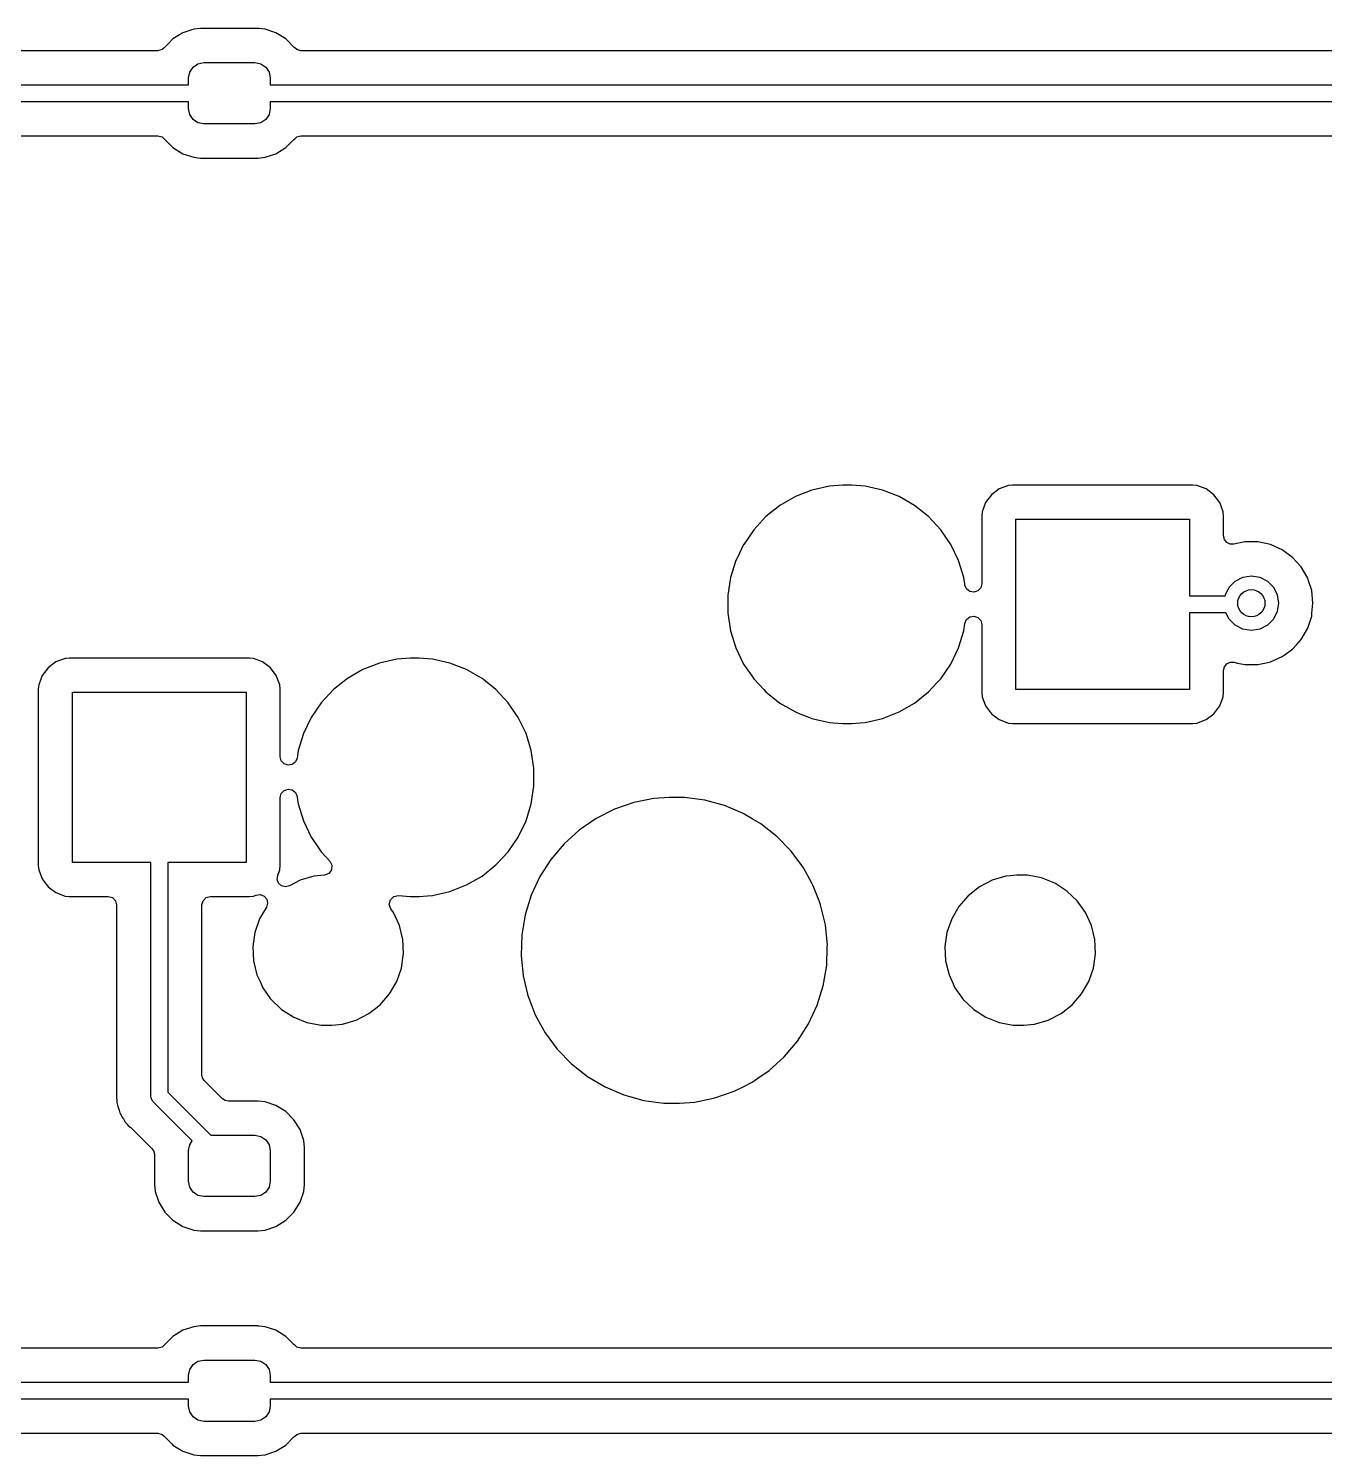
# Model space of a CAD drawing. Extents: x 30 to 259, y -142 to -25.
# Drawn here: x 201.26 to 220.28, y -80.04 to -59.09 of the extents above; entities that cross this region are included whole.
import ezdxf

# ---------------------------------------------------------------- set-up
doc = ezdxf.new("R2010")
doc.units = 0
doc.layers.add('BLACK', color=7, linetype='CONTINUOUS')

msp = doc.modelspace()

# ---------------------------------------------------------------- linework, layer by layer
at = {"layer": 'BLACK', "linetype": 'CONTINUOUS'}
for p, q in [((203.379, -59.2445), (203.314, -59.3096)), ((203.524, -59.1555), (203.379, -59.2445)), ((203.685, -59.1021), (203.524, -59.1555)), ((203.784, -59.092), (203.685, -59.1021)), ((204.631, -59.092), (203.784, -59.092)), ((204.641, -59.093), (204.631, -59.092)), ((204.73, -59.1021), (204.641, -59.093)), ((204.891, -59.1555), (204.73, -59.1021)), ((205.036, -59.2445), (204.891, -59.1555)), ((205.155, -59.3645), (205.036, -59.2445)), ((205.036, -59.2445), (205.036, -59.2445)), ((205.036, -59.2445), (205.036, -59.2445)), ((203.158, -59.417), (186.207, -59.417)), ((203.218, -59.4013), (203.158, -59.417)), ((203.248, -59.3731), (203.218, -59.4013)), ((203.249, -59.3747), (203.248, -59.3731)), ((203.26, -59.3645), (203.249, -59.3747)), ((203.314, -59.3096), (203.26, -59.3645)), ((203.26, -59.3645), (203.26, -59.3645)), ((205.166, -59.3747), (205.155, -59.3645)), ((205.155, -59.3645), (205.155, -59.3645)), ((205.167, -59.3731), (205.166, -59.3747)), ((205.197, -59.4013), (205.167, -59.3731)), ((205.257, -59.417), (205.197, -59.4013)), ((222.208, -59.417), (205.257, -59.417)), ((203.625, -59.7314), (203.673, -59.6584)), ((203.673, -59.6584), (203.746, -59.6096)), ((203.746, -59.6096), (203.832, -59.5925)), ((203.832, -59.5925), (204.582, -59.5925)), ((204.582, -59.5925), (204.669, -59.6096)), ((204.669, -59.6096), (204.742, -59.6584)), ((204.742, -59.6584), (204.79, -59.7314)), ((185.757, -59.9175), (203.607, -59.9175)), ((203.607, -59.8175), (203.625, -59.7314)), ((203.607, -59.9175), (203.607, -59.8175)), ((204.79, -59.7314), (204.808, -59.8175)), ((204.808, -59.8175), (204.808, -59.9175)), ((204.808, -59.9175), (222.657, -59.9175)), ((203.607, -60.1675), (185.757, -60.1675)), ((203.607, -60.2675), (203.607, -60.1675)), ((203.625, -60.3536), (203.607, -60.2675)), ((204.808, -60.2675), (204.79, -60.3536)), ((222.657, -60.1675), (204.808, -60.1675)), ((204.808, -60.1675), (204.808, -60.2675)), ((203.673, -60.4266), (203.625, -60.3536)), ((203.746, -60.4754), (203.673, -60.4266)), ((203.832, -60.4925), (203.746, -60.4754)), ((204.582, -60.4925), (203.832, -60.4925)), ((204.669, -60.4754), (204.582, -60.4925)), ((204.742, -60.4266), (204.669, -60.4754)), ((204.79, -60.3536), (204.742, -60.4266)), ((186.207, -60.668), (203.158, -60.668)), ((203.158, -60.668), (203.218, -60.6837)), ((203.218, -60.6837), (203.248, -60.7118)), ((203.248, -60.7118), (203.249, -60.7103)), ((203.249, -60.7103), (203.26, -60.7205)), ((203.26, -60.7205), (203.26, -60.7205)), ((203.26, -60.7205), (203.366, -60.8267)), ((205.036, -60.8405), (205.155, -60.7205)), ((205.155, -60.7205), (205.166, -60.7103)), ((205.155, -60.7205), (205.155, -60.7205)), ((205.166, -60.7103), (205.167, -60.7118)), ((205.167, -60.7118), (205.197, -60.6837)), ((205.197, -60.6837), (205.257, -60.668)), ((205.257, -60.668), (222.208, -60.668)), ((203.366, -60.8267), (203.379, -60.8405)), ((203.379, -60.8405), (203.524, -60.9295)), ((203.524, -60.9295), (203.524, -60.9295)), ((203.524, -60.9295), (203.524, -60.9295)), ((203.524, -60.9295), (203.685, -60.9828)), ((204.73, -60.9828), (204.891, -60.9295)), ((204.891, -60.9295), (205.036, -60.8405)), ((203.685, -60.9828), (203.784, -60.993)), ((203.784, -60.993), (204.631, -60.993)), ((204.631, -60.993), (204.73, -60.9828)), ((212.516, -65.9634), (212.289, -66.0946)), ((212.76, -65.8676), (212.516, -65.9634)), ((213.016, -65.8092), (212.76, -65.8676)), ((213.212, -65.7945), (213.016, -65.8092)), ((213.343, -65.7945), (213.212, -65.7945)), ((213.212, -65.7945), (213.212, -65.7945)), ((213.539, -65.8092), (213.343, -65.7945)), ((213.343, -65.7945), (213.343, -65.7945)), ((213.795, -65.8676), (213.539, -65.8092)), ((214.039, -65.9634), (213.795, -65.8676)), ((214.266, -66.0946), (214.039, -65.9634)), ((215.395, -65.9375), (215.309, -66.0527)), ((215.51, -65.8512), (215.395, -65.9375)), ((215.645, -65.8009), (215.51, -65.8512)), ((215.705, -65.7945), (215.645, -65.8009)), ((218.35, -65.7945), (215.705, -65.7945)), ((218.41, -65.8009), (218.35, -65.7945)), ((218.35, -65.7945), (218.35, -65.7945)), ((218.545, -65.8512), (218.41, -65.8009)), ((218.66, -65.9375), (218.545, -65.8512)), ((218.746, -66.0527), (218.66, -65.9375)), ((212.289, -66.0946), (212.084, -66.2582)), ((214.471, -66.2582), (214.266, -66.0946)), ((214.266, -66.0946), (214.266, -66.0946)), ((215.258, -66.1875), (215.252, -66.2471)), ((215.309, -66.0527), (215.258, -66.1875)), ((218.797, -66.1875), (218.746, -66.0527)), ((218.798, -66.1995), (218.797, -66.1875)), ((218.803, -66.2471), (218.798, -66.1995)), ((212.084, -66.2582), (211.905, -66.4505)), ((214.65, -66.4505), (214.471, -66.2582)), ((214.471, -66.2582), (214.471, -66.2582)), ((214.471, -66.2582), (214.471, -66.2582)), ((215.252, -66.2471), (215.252, -67.2453)), ((215.752, -68.795), (215.752, -66.295)), ((215.752, -66.295), (218.302, -66.295)), ((218.302, -66.295), (218.302, -67.42)), ((218.803, -66.5428), (218.803, -66.2471)), ((211.855, -66.5238), (211.758, -66.6658)), ((211.905, -66.4505), (211.855, -66.5238)), ((214.798, -66.6673), (214.65, -66.4505)), ((214.65, -66.4505), (214.65, -66.4505)), ((214.65, -66.4505), (214.65, -66.4505)), ((218.815, -66.5961), (218.803, -66.5428)), ((218.849, -66.6391), (218.815, -66.5961)), ((211.757, -66.6673), (211.666, -66.8575)), ((211.758, -66.6658), (211.757, -66.6673)), ((214.912, -66.9037), (214.798, -66.6673)), ((218.898, -66.6633), (218.849, -66.6391)), ((218.953, -66.6641), (218.898, -66.6633)), ((219.115, -66.6295), (218.953, -66.6641)), ((219.305, -66.6295), (219.115, -66.6295)), ((219.115, -66.6295), (219.115, -66.6295)), ((219.49, -66.6689), (219.305, -66.6295)), ((219.305, -66.6295), (219.305, -66.6295)), ((219.663, -66.7458), (219.49, -66.6689)), ((219.816, -66.8571), (219.663, -66.7458)), ((211.643, -66.9037), (211.566, -67.1544)), ((211.666, -66.8575), (211.643, -66.9037)), ((214.989, -67.1544), (214.912, -66.9037)), ((219.943, -66.9978), (219.816, -66.8571)), ((220.037, -67.1617), (219.943, -66.9978)), ((211.566, -67.1544), (211.527, -67.4138)), ((215.003, -67.2453), (214.989, -67.1544)), ((215.005, -67.2638), (215.003, -67.2453)), ((215.252, -67.2453), (215.237, -67.3046)), ((218.886, -67.2949), (218.975, -67.2064)), ((218.975, -67.2064), (219.086, -67.1496)), ((219.086, -67.1496), (219.21, -67.13)), ((219.21, -67.13), (219.334, -67.1496)), ((219.334, -67.1496), (219.445, -67.2064)), ((219.445, -67.2064), (219.534, -67.2949)), ((220.05, -67.2017), (220.037, -67.1617)), ((220.096, -67.3417), (220.05, -67.2017)), ((211.527, -67.4138), (211.527, -67.6762)), ((215.029, -67.3202), (215.005, -67.2638)), ((215.077, -67.3583), (215.029, -67.3202)), ((215.137, -67.369), (215.077, -67.3583)), ((215.195, -67.3495), (215.137, -67.369)), ((215.237, -67.3046), (215.195, -67.3495)), ((218.302, -67.42), (218.827, -67.42)), ((218.827, -67.42), (218.83, -67.4064)), ((218.83, -67.4064), (218.886, -67.2949)), ((219.534, -67.2949), (219.59, -67.4064)), ((219.59, -67.4064), (219.61, -67.53)), ((220.115, -67.53), (220.096, -67.3417)), ((218.838, -67.67), (218.302, -67.67)), ((218.302, -67.67), (218.302, -68.795)), ((218.886, -67.7651), (218.838, -67.67)), ((219.59, -67.6536), (219.534, -67.7651)), ((219.61, -67.53), (219.59, -67.6536)), ((220.1, -67.6762), (220.115, -67.53)), ((211.527, -67.6762), (211.566, -67.9356)), ((214.989, -67.9356), (215.005, -67.8262)), ((215.005, -67.8262), (215.029, -67.7698)), ((215.029, -67.7698), (215.077, -67.7317)), ((215.077, -67.7317), (215.137, -67.721)), ((215.137, -67.721), (215.195, -67.7405)), ((215.195, -67.7405), (215.237, -67.7854)), ((215.237, -67.7854), (215.252, -67.8447)), ((215.252, -67.8447), (215.252, -68.8429)), ((218.975, -67.8536), (218.886, -67.7651)), ((219.086, -67.9104), (218.975, -67.8536)), ((219.445, -67.8536), (219.334, -67.9104)), ((219.534, -67.7651), (219.445, -67.8536)), ((220.037, -67.8983), (220.096, -67.7183)), ((220.096, -67.7183), (220.1, -67.6762)), ((211.566, -67.9356), (211.643, -68.1863)), ((214.912, -68.1863), (214.989, -67.9356)), ((219.21, -67.93), (219.086, -67.9104)), ((219.334, -67.9104), (219.21, -67.93)), ((219.873, -68.1396), (219.943, -68.0622)), ((219.943, -68.0622), (220.037, -67.8983)), ((211.643, -68.1863), (211.757, -68.4227)), ((214.798, -68.4227), (214.912, -68.1863)), ((219.663, -68.3142), (219.694, -68.2911)), ((219.694, -68.2911), (219.816, -68.2029)), ((219.816, -68.2029), (219.873, -68.1396)), ((201.545, -68.4775), (201.459, -68.5927)), ((201.66, -68.3912), (201.545, -68.4775)), ((201.795, -68.3409), (201.66, -68.3912)), ((201.855, -68.3345), (201.795, -68.3409)), ((204.5, -68.3345), (201.855, -68.3345)), ((204.56, -68.3409), (204.5, -68.3345)), ((204.5, -68.3345), (204.5, -68.3345)), ((204.695, -68.3912), (204.56, -68.3409)), ((204.81, -68.4775), (204.695, -68.3912)), ((204.896, -68.5927), (204.81, -68.4775)), ((206.166, -68.5034), (205.939, -68.6346)), ((206.41, -68.4076), (206.166, -68.5034)), ((206.666, -68.3492), (206.41, -68.4076)), ((206.862, -68.3345), (206.666, -68.3492)), ((206.993, -68.3345), (206.862, -68.3345)), ((206.862, -68.3345), (206.862, -68.3345)), ((207.189, -68.3492), (206.993, -68.3345)), ((206.993, -68.3345), (206.993, -68.3345)), ((207.445, -68.4076), (207.189, -68.3492)), ((207.689, -68.5034), (207.445, -68.4076)), ((207.916, -68.6346), (207.689, -68.5034)), ((211.757, -68.4227), (211.877, -68.5977)), ((214.65, -68.6395), (214.798, -68.4227)), ((218.803, -68.5172), (218.815, -68.4639)), ((218.815, -68.4639), (218.849, -68.4209)), ((218.849, -68.4209), (218.898, -68.3967)), ((218.898, -68.3967), (218.953, -68.3959)), ((218.953, -68.3959), (219.008, -68.4076)), ((219.008, -68.4076), (219.115, -68.4305)), ((219.115, -68.4305), (219.115, -68.4305)), ((219.115, -68.4305), (219.305, -68.4305)), ((219.305, -68.4305), (219.428, -68.4043)), ((219.305, -68.4305), (219.305, -68.4305)), ((219.428, -68.4043), (219.49, -68.3911)), ((219.49, -68.3911), (219.663, -68.3142)), ((201.459, -68.5927), (201.408, -68.7275)), ((204.947, -68.7275), (204.896, -68.5927)), ((205.939, -68.6346), (205.734, -68.7982)), ((207.968, -68.6755), (207.916, -68.6346)), ((208.121, -68.7982), (207.968, -68.6755)), ((211.877, -68.5977), (211.905, -68.6395)), ((211.905, -68.6395), (212.052, -68.7982)), ((214.471, -68.8318), (214.598, -68.6959)), ((214.598, -68.6959), (214.65, -68.6395)), ((214.65, -68.6395), (214.65, -68.6395)), ((214.65, -68.6395), (214.65, -68.6395)), ((218.803, -68.8429), (218.803, -68.5172)), ((201.408, -68.7275), (201.402, -68.7871)), ((201.402, -68.7871), (201.402, -71.3829)), ((201.903, -71.335), (201.903, -68.835)), ((201.903, -68.835), (204.452, -68.835)), ((204.452, -68.835), (204.452, -71.335)), ((204.953, -68.7871), (204.947, -68.7275)), ((204.953, -69.7853), (204.953, -68.7871)), ((204.953, -68.7871), (204.953, -68.7871)), ((205.734, -68.7982), (205.555, -68.9905)), ((208.3, -68.9905), (208.121, -68.7982)), ((208.121, -68.7982), (208.121, -68.7982)), ((208.121, -68.7982), (208.121, -68.7982)), ((212.052, -68.7982), (212.084, -68.8318)), ((212.084, -68.8318), (212.289, -68.9954)), ((214.266, -68.9954), (214.471, -68.8318)), ((215.252, -68.8429), (215.258, -68.9025)), ((215.258, -68.9025), (215.309, -69.0373)), ((218.302, -68.795), (215.752, -68.795)), ((218.746, -69.0373), (218.797, -68.9025)), ((218.797, -68.9025), (218.803, -68.8429)), ((205.555, -68.9905), (205.407, -69.2073)), ((208.448, -69.2073), (208.3, -68.9905)), ((208.3, -68.9905), (208.3, -68.9905)), ((208.3, -68.9905), (208.3, -68.9905)), ((212.289, -68.9954), (212.516, -69.1266)), ((212.516, -69.1266), (212.582, -69.1525)), ((213.795, -69.2224), (214.039, -69.1266)), ((214.039, -69.1266), (214.266, -68.9954)), ((215.309, -69.0373), (215.395, -69.1525)), ((218.66, -69.1525), (218.746, -69.0373)), ((205.407, -69.2073), (205.293, -69.4437)), ((208.562, -69.4437), (208.448, -69.2073)), ((212.582, -69.1525), (212.722, -69.2073)), ((212.722, -69.2073), (212.76, -69.2224)), ((212.76, -69.2224), (213.016, -69.2808)), ((213.016, -69.2808), (213.072, -69.285)), ((213.072, -69.285), (213.212, -69.2955)), ((213.212, -69.2955), (213.212, -69.2955)), ((213.212, -69.2955), (213.343, -69.2955)), ((213.343, -69.2955), (213.466, -69.2863)), ((213.343, -69.2955), (213.343, -69.2955)), ((213.466, -69.2863), (213.539, -69.2808)), ((213.539, -69.2808), (213.795, -69.2224)), ((215.395, -69.1525), (215.51, -69.2388)), ((215.51, -69.2388), (215.645, -69.2891)), ((215.645, -69.2891), (215.705, -69.2955)), ((215.705, -69.2955), (218.35, -69.2955)), ((218.35, -69.2955), (218.41, -69.2891)), ((218.41, -69.2891), (218.545, -69.2388)), ((218.545, -69.2388), (218.66, -69.1525)), ((205.293, -69.4437), (205.216, -69.6944)), ((208.639, -69.6944), (208.562, -69.4437)), ((205.216, -69.6944), (205.2, -69.8038)), ((208.678, -69.9538), (208.639, -69.6944)), ((204.968, -69.8446), (204.953, -69.7853)), ((205.01, -69.8895), (204.968, -69.8446)), ((205.068, -69.909), (205.01, -69.8895)), ((205.128, -69.8983), (205.068, -69.909)), ((205.176, -69.8602), (205.128, -69.8983)), ((205.2, -69.8038), (205.176, -69.8602)), ((208.678, -70.2162), (208.678, -69.9538)), ((204.953, -70.3847), (204.968, -70.3254)), ((204.953, -71.3829), (204.953, -70.3847)), ((204.968, -70.3254), (205.01, -70.2805)), ((205.01, -70.2805), (205.068, -70.261)), ((205.068, -70.261), (205.128, -70.2717)), ((205.128, -70.2717), (205.176, -70.3098)), ((205.176, -70.3098), (205.2, -70.3662)), ((205.2, -70.3662), (205.208, -70.4207)), ((208.639, -70.4756), (208.678, -70.2162)), ((210.662, -70.3806), (210.438, -70.3956)), ((210.888, -70.3806), (210.662, -70.3806)), ((210.662, -70.3806), (210.662, -70.3806)), ((211.186, -70.4207), (210.888, -70.3806)), ((205.208, -70.4207), (205.216, -70.4756)), ((205.216, -70.4756), (205.293, -70.7263)), ((208.562, -70.7263), (208.639, -70.4756)), ((209.859, -70.5541), (209.591, -70.6896)), ((210.143, -70.4555), (209.859, -70.5541)), ((210.438, -70.3956), (210.143, -70.4555)), ((211.475, -70.5), (211.186, -70.4207)), ((211.186, -70.4207), (211.186, -70.4207)), ((211.186, -70.4207), (211.186, -70.4207)), ((211.571, -70.5406), (211.475, -70.5)), ((211.752, -70.6173), (211.571, -70.5406)), ((205.293, -70.7263), (205.407, -70.9627)), ((208.448, -70.9627), (208.562, -70.7263)), ((209.591, -70.6896), (209.343, -70.8597)), ((211.881, -70.6939), (211.752, -70.6173)), ((212.011, -70.7705), (211.881, -70.6939)), ((212.246, -70.9567), (212.011, -70.7705)), ((212.011, -70.7705), (212.011, -70.7705)), ((212.011, -70.7705), (212.011, -70.7705)), ((205.407, -70.9627), (205.474, -71.0612)), ((208.3, -71.1795), (208.448, -70.9627)), ((209.343, -70.8597), (209.121, -71.0612)), ((212.455, -71.1727), (212.246, -70.9567)), ((205.474, -71.0612), (205.555, -71.1795)), ((205.555, -71.1795), (205.634, -71.2646)), ((208.221, -71.2648), (208.3, -71.1795)), ((208.3, -71.1795), (208.3, -71.1795)), ((208.3, -71.1795), (208.3, -71.1795)), ((209.121, -71.0612), (208.927, -71.2907)), ((212.61, -71.3829), (212.455, -71.1727)), ((201.402, -71.3829), (201.408, -71.4425)), ((201.408, -71.4425), (201.409, -71.4445)), ((203.052, -71.335), (201.903, -71.335)), ((203.052, -74.7625), (203.052, -71.335)), ((204.452, -71.335), (203.302, -71.335)), ((203.302, -71.335), (203.302, -74.7107)), ((204.916, -71.5256), (204.947, -71.4425)), ((204.947, -71.4425), (204.953, -71.3829)), ((205.634, -71.2646), (205.682, -71.316)), ((205.682, -71.316), (205.713, -71.3767)), ((205.713, -71.3767), (205.707, -71.4445)), ((207.916, -71.5354), (208.121, -71.3718)), ((208.121, -71.3718), (208.221, -71.2648)), ((208.927, -71.2907), (208.765, -71.544)), ((212.634, -71.4146), (212.61, -71.3829)), ((212.757, -71.6394), (212.634, -71.4146)), ((201.409, -71.4445), (201.459, -71.5773)), ((201.459, -71.5773), (201.545, -71.6925)), ((204.909, -71.5842), (204.916, -71.5256)), ((204.93, -71.6394), (204.909, -71.5842)), ((204.974, -71.6786), (204.93, -71.6394)), ((205.246, -71.5978), (205.089, -71.6791)), ((205.448, -71.5386), (205.246, -71.5978)), ((205.603, -71.5238), (205.448, -71.5386)), ((205.666, -71.499), (205.603, -71.5238)), ((205.707, -71.4445), (205.666, -71.499)), ((207.689, -71.6666), (207.916, -71.5354)), ((208.765, -71.544), (208.638, -71.8165)), ((212.778, -71.6781), (212.757, -71.6394)), ((215.406, -71.5978), (215.219, -71.6942)), ((215.608, -71.5386), (215.406, -71.5978)), ((215.678, -71.5319), (215.608, -71.5386)), ((215.765, -71.5236), (215.678, -71.5319)), ((215.923, -71.5236), (215.765, -71.5236)), ((216.129, -71.5634), (215.923, -71.5236)), ((215.923, -71.5236), (215.923, -71.5236)), ((216.152, -71.5723), (216.129, -71.5634)), ((216.129, -71.5634), (216.129, -71.5634)), ((216.129, -71.5634), (216.129, -71.5634)), ((216.324, -71.6416), (216.152, -71.5723)), ((216.501, -71.7553), (216.324, -71.6416)), ((201.545, -71.6925), (201.66, -71.7788)), ((201.66, -71.7788), (201.795, -71.8291)), ((201.795, -71.8291), (201.855, -71.8355)), ((201.855, -71.8355), (202.428, -71.8355)), ((202.428, -71.8355), (202.49, -71.8521)), ((202.49, -71.8521), (202.535, -71.8975)), ((203.82, -71.8975), (203.865, -71.8521)), ((203.865, -71.8521), (203.927, -71.8355)), ((203.927, -71.8355), (204.5, -71.8355)), ((204.5, -71.8355), (204.56, -71.8291)), ((204.5, -71.8355), (204.5, -71.8355)), ((204.56, -71.8291), (204.6, -71.814)), ((204.6, -71.814), (204.66, -71.8073)), ((204.66, -71.8073), (204.716, -71.8296)), ((204.716, -71.8296), (204.755, -71.8755)), ((205.031, -71.6929), (204.974, -71.6786)), ((205.089, -71.6791), (205.031, -71.6929)), ((206.57, -71.8852), (206.62, -71.8368)), ((206.62, -71.8368), (206.688, -71.8224)), ((206.688, -71.8224), (206.862, -71.8355)), ((206.862, -71.8355), (206.862, -71.8355)), ((206.862, -71.8355), (206.993, -71.8355)), ((206.993, -71.8355), (207.116, -71.8263)), ((206.993, -71.8355), (206.993, -71.8355)), ((207.116, -71.8263), (207.189, -71.8208)), ((207.189, -71.8208), (207.445, -71.7624)), ((207.445, -71.7624), (207.689, -71.6666)), ((208.638, -71.8165), (208.549, -72.1035)), ((212.864, -71.9005), (212.778, -71.6781)), ((215.054, -71.8243), (214.916, -71.9832)), ((215.219, -71.6942), (215.054, -71.8243)), ((216.654, -71.9005), (216.501, -71.7553)), ((216.501, -71.7553), (216.501, -71.7553)), ((216.501, -71.7553), (216.501, -71.7553)), ((202.535, -71.8975), (202.552, -71.9595)), ((202.552, -71.9595), (202.552, -74.6798)), ((203.803, -71.9595), (203.82, -71.8975)), ((203.803, -74.452), (203.803, -71.9595)), ((204.751, -71.9922), (204.651, -72.1654)), ((204.768, -71.9344), (204.751, -71.9922)), ((204.755, -71.8755), (204.768, -71.9344)), ((206.555, -71.9526), (206.57, -71.8852)), ((206.577, -72.018), (206.555, -71.9526)), ((206.616, -72.0718), (206.577, -72.018)), ((212.886, -71.9586), (212.864, -71.9005)), ((212.956, -72.2509), (212.886, -71.9586)), ((214.916, -71.9832), (214.811, -72.1654)), ((216.776, -72.0718), (216.654, -71.9005)), ((216.654, -71.9005), (216.654, -71.9005)), ((204.651, -72.1654), (204.582, -72.3642)), ((206.703, -72.2631), (206.616, -72.0718)), ((206.616, -72.0718), (206.616, -72.0718)), ((206.616, -72.0718), (206.616, -72.0718)), ((206.753, -72.4675), (206.703, -72.2631)), ((208.549, -72.1035), (208.499, -72.3998)), ((212.986, -72.5498), (212.956, -72.2509)), ((214.811, -72.1654), (214.742, -72.3642)), ((216.863, -72.2631), (216.776, -72.0718)), ((216.776, -72.0718), (216.776, -72.0718)), ((216.776, -72.0718), (216.776, -72.0718)), ((216.913, -72.4675), (216.863, -72.2631)), ((204.582, -72.3642), (204.552, -72.5724)), ((206.763, -72.6776), (206.753, -72.4675)), ((208.499, -72.3998), (208.489, -72.7002)), ((214.742, -72.3642), (214.712, -72.5724)), ((216.923, -72.6776), (216.913, -72.4675)), ((204.552, -72.5724), (204.552, -72.5724)), ((204.552, -72.5724), (204.562, -72.7825)), ((206.759, -72.7002), (206.763, -72.6776)), ((212.976, -72.8502), (212.985, -72.5724)), ((212.985, -72.5724), (212.986, -72.5498)), ((214.712, -72.5724), (214.722, -72.7825)), ((214.712, -72.5724), (214.712, -72.5724)), ((216.893, -72.8858), (216.923, -72.6776)), ((204.562, -72.7825), (204.612, -72.9869)), ((206.664, -73.0846), (206.733, -72.8858)), ((206.733, -72.8858), (206.759, -72.7002)), ((208.489, -72.7002), (208.519, -72.9991)), ((212.926, -73.1465), (212.976, -72.8502)), ((214.722, -72.7825), (214.772, -72.9869)), ((216.824, -73.0846), (216.893, -72.8858)), ((204.612, -72.9869), (204.657, -73.0846)), ((204.657, -73.0846), (204.699, -73.1782)), ((206.559, -73.2668), (206.664, -73.0846)), ((208.519, -72.9991), (208.589, -73.2914)), ((214.772, -72.9869), (214.817, -73.0846)), ((214.817, -73.0846), (214.859, -73.1782)), ((216.719, -73.2668), (216.824, -73.0846)), ((204.699, -73.1782), (204.808, -73.3312)), ((206.421, -73.4257), (206.559, -73.2668)), ((208.589, -73.2914), (208.697, -73.5719)), ((212.837, -73.4335), (212.926, -73.1465)), ((214.859, -73.1782), (214.968, -73.3312)), ((216.581, -73.4257), (216.719, -73.2668)), ((204.808, -73.3312), (204.821, -73.3495)), ((204.821, -73.3495), (204.974, -73.4947)), ((204.974, -73.4947), (204.974, -73.4947)), ((204.974, -73.4947), (204.974, -73.4947)), ((204.974, -73.4947), (205.151, -73.6084)), ((206.256, -73.5558), (206.421, -73.4257)), ((212.71, -73.706), (212.837, -73.4335)), ((214.968, -73.3312), (214.981, -73.3495)), ((214.981, -73.3495), (215.134, -73.4947)), ((215.134, -73.4947), (215.134, -73.4947)), ((215.134, -73.4947), (215.134, -73.4947)), ((215.134, -73.4947), (215.311, -73.6084)), ((216.416, -73.5558), (216.581, -73.4257)), ((205.151, -73.6084), (205.151, -73.6084)), ((205.151, -73.6084), (205.346, -73.6866)), ((205.346, -73.6866), (205.475, -73.7114)), ((205.475, -73.7114), (205.552, -73.7264)), ((205.552, -73.7264), (205.552, -73.7264)), ((205.552, -73.7264), (205.71, -73.7264)), ((205.71, -73.7264), (205.867, -73.7114)), ((205.71, -73.7264), (205.71, -73.7264)), ((205.867, -73.7114), (206.069, -73.6522)), ((206.069, -73.6522), (206.256, -73.5558)), ((208.697, -73.5719), (208.799, -73.7581)), ((212.548, -73.9593), (212.71, -73.706)), ((215.311, -73.6084), (215.311, -73.6084)), ((215.311, -73.6084), (215.506, -73.6866)), ((215.506, -73.6866), (215.635, -73.7114)), ((215.635, -73.7114), (215.712, -73.7264)), ((215.712, -73.7264), (215.712, -73.7264)), ((215.712, -73.7264), (215.87, -73.7264)), ((215.87, -73.7264), (216.027, -73.7114)), ((215.87, -73.7264), (215.87, -73.7264)), ((216.027, -73.7114), (216.229, -73.6522)), ((216.229, -73.6522), (216.416, -73.5558)), ((208.799, -73.7581), (208.841, -73.8354)), ((208.841, -73.8354), (209.02, -74.0773)), ((209.02, -74.0773), (209.229, -74.2933)), ((212.354, -74.1888), (212.548, -73.9593)), ((209.229, -74.2933), (209.464, -74.4795)), ((212.132, -74.3903), (212.354, -74.1888)), ((203.812, -74.4995), (203.803, -74.452)), ((203.839, -74.5397), (203.812, -74.4995)), ((204.105, -74.8057), (203.839, -74.5397)), ((209.464, -74.4795), (209.723, -74.6327)), ((211.75, -74.6282), (211.884, -74.5604)), ((211.884, -74.5604), (211.967, -74.5034)), ((211.967, -74.5034), (212.132, -74.3903)), ((202.552, -74.6798), (202.55, -74.7003)), ((202.55, -74.7003), (202.552, -74.7704)), ((202.552, -74.7704), (202.552, -74.7743)), ((202.552, -74.7743), (202.552, -74.8018)), ((203.061, -74.7922), (203.052, -74.7625)), ((203.068, -74.8224), (203.061, -74.7922)), ((203.302, -74.7107), (203.934, -75.3425)), ((209.723, -74.6327), (210, -74.75)), ((210, -74.75), (210, -74.75)), ((210, -74.75), (210, -74.75)), ((210, -74.75), (210.064, -74.7675)), ((210.064, -74.7675), (210.289, -74.8293)), ((211.111, -74.8394), (211.332, -74.7945)), ((211.332, -74.7945), (211.616, -74.6959)), ((211.616, -74.6959), (211.75, -74.6282)), ((202.552, -74.8018), (202.553, -74.8058)), ((202.553, -74.8058), (202.553, -74.8175)), ((202.553, -74.8175), (202.555, -74.8611)), ((202.555, -74.8611), (202.56, -74.8804)), ((202.56, -74.8804), (202.564, -74.8994)), ((202.564, -74.8994), (202.567, -74.9193)), ((202.567, -74.9193), (202.583, -74.9599)), ((202.583, -74.9599), (202.587, -74.971)), ((202.587, -74.971), (202.599, -75.0129)), ((203.072, -74.8275), (203.068, -74.8224)), ((203.072, -74.8301), (203.072, -74.8275)), ((203.076, -74.833), (203.072, -74.8301)), ((203.089, -74.8509), (203.076, -74.833)), ((203.663, -75.4245), (203.089, -74.8509)), ((204.145, -74.8326), (204.105, -74.8057)), ((204.193, -74.842), (204.145, -74.8326)), ((204.631, -74.842), (204.193, -74.842)), ((204.73, -74.8521), (204.631, -74.842)), ((204.891, -74.9055), (204.73, -74.8521)), ((205.036, -74.9945), (204.891, -74.9055)), ((205.155, -75.1145), (205.036, -74.9945)), ((210.289, -74.8293), (210.587, -74.8694)), ((210.587, -74.8694), (210.813, -74.8694)), ((210.813, -74.8694), (211.037, -74.8544)), ((210.813, -74.8694), (210.813, -74.8694)), ((211.037, -74.8544), (211.111, -74.8394)), ((202.599, -75.0129), (202.609, -75.0301)), ((202.609, -75.0301), (202.618, -75.0476)), ((202.618, -75.0476), (202.625, -75.0662)), ((202.625, -75.0662), (202.625, -75.0662)), ((202.625, -75.0662), (202.651, -75.1016)), ((202.651, -75.1016), (202.657, -75.1113)), ((202.657, -75.1113), (202.679, -75.1489)), ((202.679, -75.1489), (202.679, -75.1489)), ((202.679, -75.1489), (202.679, -75.1489)), ((202.679, -75.1489), (202.693, -75.1631)), ((202.693, -75.1631), (202.706, -75.1779)), ((202.706, -75.1779), (202.718, -75.1941)), ((202.718, -75.1941), (202.752, -75.2219)), ((205.245, -75.2588), (205.155, -75.1145)), ((202.752, -75.2219), (202.76, -75.2298)), ((202.76, -75.2298), (203.071, -75.5403)), ((203.934, -75.3425), (204.582, -75.3425)), ((204.582, -75.3425), (204.669, -75.3596)), ((204.669, -75.3596), (204.742, -75.4084)), ((204.742, -75.4084), (204.79, -75.4814)), ((205.298, -75.4198), (205.245, -75.2588)), ((205.245, -75.2588), (205.245, -75.2588)), ((205.245, -75.2588), (205.245, -75.2588)), ((205.308, -75.5192), (205.298, -75.4198)), ((203.071, -75.5403), (203.098, -75.5805)), ((203.098, -75.5805), (203.107, -75.628)), ((203.107, -75.628), (203.107, -76.0658)), ((203.607, -75.5675), (203.625, -75.4814)), ((203.607, -76.0175), (203.607, -75.5675)), ((203.625, -75.4814), (203.663, -75.4245)), ((204.79, -75.4814), (204.808, -75.5675)), ((204.808, -75.5675), (204.808, -76.0175)), ((205.308, -76.0658), (205.308, -75.5192)), ((203.625, -76.1036), (203.607, -76.0175)), ((204.808, -76.0175), (204.79, -76.1036)), ((203.107, -76.0658), (203.117, -76.1652)), ((203.117, -76.1652), (203.17, -76.3262)), ((203.673, -76.1766), (203.625, -76.1036)), ((203.746, -76.2254), (203.673, -76.1766)), ((203.832, -76.2425), (203.746, -76.2254)), ((204.582, -76.2425), (203.832, -76.2425)), ((204.669, -76.2254), (204.582, -76.2425)), ((204.742, -76.1766), (204.669, -76.2254)), ((204.79, -76.1036), (204.742, -76.1766)), ((205.245, -76.3262), (205.298, -76.1652)), ((205.298, -76.1652), (205.308, -76.0658)), ((203.17, -76.3262), (203.26, -76.4705)), ((203.26, -76.4705), (203.379, -76.5905)), ((205.036, -76.5905), (205.155, -76.4705)), ((205.155, -76.4705), (205.245, -76.3262)), ((203.379, -76.5905), (203.524, -76.6795)), ((203.524, -76.6795), (203.524, -76.6795)), ((203.524, -76.6795), (203.524, -76.6795)), ((203.524, -76.6795), (203.685, -76.7328)), ((204.73, -76.7328), (204.891, -76.6795)), ((204.891, -76.6795), (205.036, -76.5905)), ((203.685, -76.7328), (203.784, -76.743)), ((203.784, -76.743), (204.631, -76.743)), ((204.631, -76.743), (204.73, -76.7328)), ((203.784, -78.142), (203.685, -78.1521)), ((204.631, -78.142), (203.784, -78.142)), ((204.641, -78.143), (204.631, -78.142)), ((204.73, -78.1521), (204.641, -78.143)), ((203.379, -78.2945), (203.314, -78.3596)), ((203.524, -78.2055), (203.379, -78.2945)), ((203.685, -78.1521), (203.524, -78.2055)), ((204.891, -78.2055), (204.73, -78.1521)), ((205.036, -78.2945), (204.891, -78.2055)), ((205.155, -78.4145), (205.036, -78.2945)), ((205.036, -78.2945), (205.036, -78.2945)), ((205.036, -78.2945), (205.036, -78.2945)), ((203.158, -78.467), (186.207, -78.467)), ((203.218, -78.4513), (203.158, -78.467)), ((203.248, -78.4231), (203.218, -78.4513)), ((203.249, -78.4247), (203.248, -78.4231)), ((203.26, -78.4145), (203.249, -78.4247)), ((203.314, -78.3596), (203.26, -78.4145)), ((203.26, -78.4145), (203.26, -78.4145)), ((205.166, -78.4247), (205.155, -78.4145)), ((205.155, -78.4145), (205.155, -78.4145)), ((205.167, -78.4231), (205.166, -78.4247)), ((205.197, -78.4513), (205.167, -78.4231)), ((205.257, -78.467), (205.197, -78.4513)), ((222.208, -78.467), (205.257, -78.467)), ((203.625, -78.7814), (203.673, -78.7084)), ((203.673, -78.7084), (203.746, -78.6596)), ((203.746, -78.6596), (203.832, -78.6425)), ((203.832, -78.6425), (204.582, -78.6425)), ((204.582, -78.6425), (204.669, -78.6596)), ((204.669, -78.6596), (204.742, -78.7084)), ((204.742, -78.7084), (204.79, -78.7814)), ((185.757, -78.9675), (203.607, -78.9675)), ((203.607, -78.8675), (203.625, -78.7814)), ((203.607, -78.9675), (203.607, -78.8675)), ((204.79, -78.7814), (204.808, -78.8675)), ((204.808, -78.8675), (204.808, -78.9675)), ((204.808, -78.9675), (222.657, -78.9675)), ((203.607, -79.2175), (185.757, -79.2175)), ((203.607, -79.3175), (203.607, -79.2175)), ((203.625, -79.4036), (203.607, -79.3175)), ((203.673, -79.4766), (203.625, -79.4036)), ((204.79, -79.4036), (204.742, -79.4766)), ((204.808, -79.3175), (204.79, -79.4036)), ((222.657, -79.2175), (204.808, -79.2175)), ((204.808, -79.2175), (204.808, -79.3175)), ((203.746, -79.5254), (203.673, -79.4766)), ((203.832, -79.5425), (203.746, -79.5254)), ((204.582, -79.5425), (203.832, -79.5425)), ((204.669, -79.5254), (204.582, -79.5425)), ((204.742, -79.4766), (204.669, -79.5254)), ((186.207, -79.718), (203.158, -79.718)), ((203.158, -79.718), (203.218, -79.7337)), ((203.218, -79.7337), (203.248, -79.7618)), ((203.248, -79.7618), (203.249, -79.7603)), ((203.249, -79.7603), (203.26, -79.7705)), ((203.26, -79.7705), (203.26, -79.7705)), ((203.26, -79.7705), (203.366, -79.8767)), ((205.036, -79.8905), (205.155, -79.7705)), ((205.155, -79.7705), (205.166, -79.7603)), ((205.155, -79.7705), (205.155, -79.7705)), ((205.166, -79.7603), (205.167, -79.7618)), ((205.167, -79.7618), (205.197, -79.7337)), ((205.197, -79.7337), (205.257, -79.718)), ((205.257, -79.718), (222.208, -79.718)), ((203.366, -79.8767), (203.379, -79.8905)), ((203.379, -79.8905), (203.524, -79.9795)), ((203.524, -79.9795), (203.524, -79.9795)), ((203.524, -79.9795), (203.524, -79.9795)), ((203.524, -79.9795), (203.685, -80.0328)), ((203.685, -80.0328), (203.784, -80.043)), ((204.631, -80.043), (204.73, -80.0328)), ((204.73, -80.0328), (204.891, -79.9795)), ((204.891, -79.9795), (205.036, -79.8905)), ((203.784, -80.043), (204.631, -80.043))]:
    msp.add_line(p, q, dxfattribs=at)
at = {"layer": 'BLACK'}
msp.add_circle((219.21, -67.53), 0.2, dxfattribs=at)

doc.saveas('drawing.dxf')
